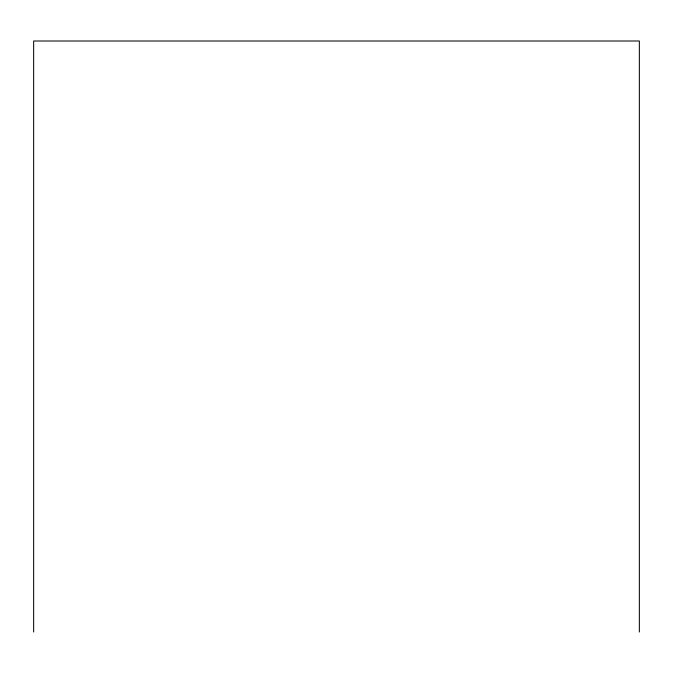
<?xml version="1.0" encoding="UTF-8"?>
<svg xmlns="http://www.w3.org/2000/svg" width="673" height="673" viewBox="0 0 673 673"><rect width="100%" height="100%" fill="white"/><g stroke="black" fill="none" stroke-linecap="round" stroke-linejoin="round"><path stroke-width="1.01" d="M639.35 631.997L639.35 41.003L33.65 41.003L33.65 631.997"/></g></svg>
